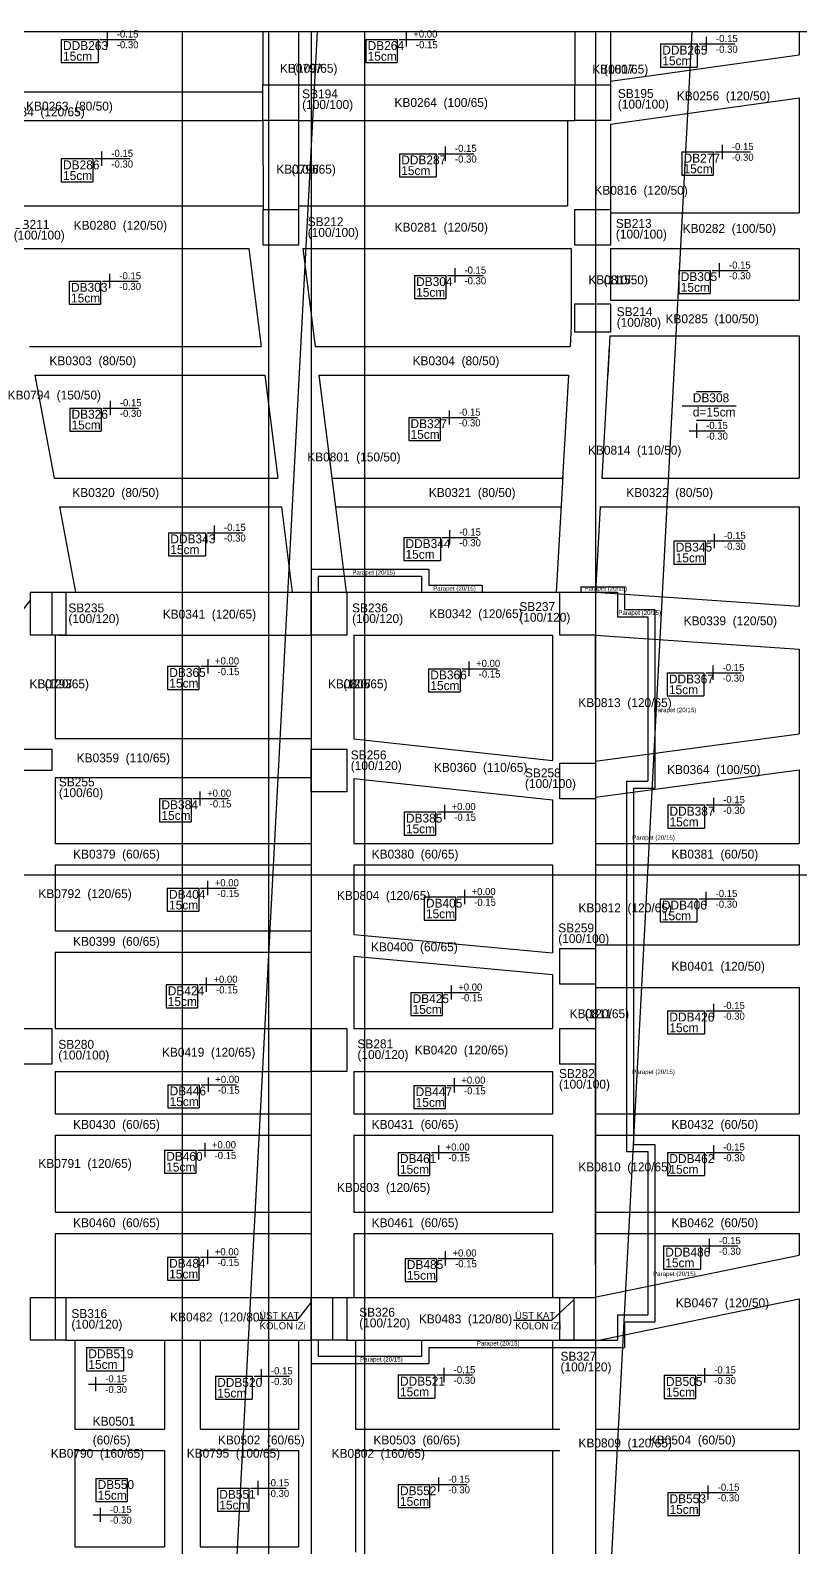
# Model space of a CAD drawing. Header units: millimetres. Extents: x -625658 to -607650, y -74589 to -67396.
# Drawn here: x -612743 to -610581, y -71816 to -67555 of the extents above; entities that cross this region are included whole.
import ezdxf

# ---------------------------------------------------------------- set-up
doc = ezdxf.new("R2010")
doc.units = ezdxf.units.MM
for name, color, linetype in [('KM Aks', 7, 'Continuous'), ('KM Döşeme Markası', 7, 'Continuous'), ('KM Kesik', 7, 'Continuous'), ('KM Kesit Simge', 7, 'Continuous'), ('KM Kiriş', 7, 'Continuous'), ('KM Kiriş Markası', 7, 'Continuous'), ('KM Kolon', 7, 'Continuous'), ('KM Kolon Markası', 7, 'Continuous'), ('LGP-SLAB2', 7, 'Continuous'), ('REBAR_DET2', 7, 'Continuous'), ('REBAR_DET3', 7, 'Continuous'), ('VM Kolon İzi', 7, 'Continuous'), ('VM Parapet', 7, 'Continuous'), ('VM Parapet Marka', 7, 'Continuous')]:
    doc.layers.add(name, color=color, linetype=linetype)

msp = doc.modelspace()

# ---------------------------------------------------------------- linework, layer by layer
at = {"layer": 'KM Aks'}
for p, q in [((-612316.3, -67558.4), (-612316.3, -73463.3)), ((-611937.5, -67558.4), (-612248.9, -73463.3)), ((-612074.8, -67558.4), (-612074.8, -73463.3)), ((-611954.8, -67558.4), (-611954.8, -73463.3)), ((-611804.5, -67558.4), (-611804.5, -73463.3)), ((-610886, -67558.4), (-611197.5, -73463.3)), ((-611156.8, -67558.4), (-611156.8, -73463.3))]:
    msp.add_line(p, q, dxfattribs=at)
at = {"layer": 'KM Kesik'}
msp.add_line((-625657.9, -67558.4), (-607650.4, -67558.4), dxfattribs=at)
at = {"layer": 'KM Kesit Simge'}
msp.add_line((-625446, -69926.2), (-608991.1, -69926.2), dxfattribs=at)
at = {"layer": 'KM Kiriş'}
for p, q in [((-612090, -67558.4), (-612090, -67708.2)), ((-611990, -67558.4), (-611990, -67708.2)), ((-611214.9, -67558.4), (-611214.8, -67708.2)), ((-611114.8, -67558.4), (-611114.8, -67708.2)), ((-610584.8, -67558.4), (-610584.8, -67624)), ((-611114.8, -67697.7), (-610584.8, -67624)), ((-612804.8, -67728.2), (-612090, -67728.2)), ((-611990, -67708.2), (-611214.8, -67708.2)), ((-611114.8, -67818.8), (-610584.8, -67745.2)), ((-610584.8, -67745.2), (-610584.8, -68068.2)), ((-612804.8, -67808.2), (-612090, -67808.2)), ((-612090, -67808.2), (-612089.8, -68058.3)), ((-611990, -67808.2), (-611214.8, -67808.2)), ((-611990, -67808.2), (-611989.8, -68058.3)), ((-611234.8, -67808.2), (-611234.8, -68048.2)), ((-611114.8, -67818.8), (-611114.8, -68058.3)), ((-612804.8, -68048.2), (-612090, -68048.2)), ((-611990, -68048.2), (-611234.8, -68048.2)), ((-611114.8, -68068.2), (-610584.8, -68068.2)), ((-612804.8, -68168.2), (-612129.3, -68168.2)), ((-612129.3, -68168.2), (-612094.7, -68443.2)), ((-611978.1, -68168.2), (-611224.8, -68168.2)), ((-611978.1, -68168.2), (-611943.5, -68443.2)), ((-611224.8, -68168.2), (-611224.8, -68385.1)), ((-611114.8, -68168.2), (-610584.8, -68168.2)), ((-611114.8, -68168.2), (-611114.8, -68313.2)), ((-610584.8, -68168.2), (-610584.8, -68313.2)), ((-611114.8, -68313.2), (-610584.8, -68313.2)), ((-611224.8, -68385.1), (-611228.1, -68443.2)), ((-611116.2, -68413.2), (-611122.4, -68523.2)), ((-611116.2, -68413.2), (-610584.8, -68413.2)), ((-610584.8, -68413.2), (-610584.8, -68813.2)), ((-612745.3, -68443.2), (-612094.7, -68443.2)), ((-611943.5, -68443.2), (-611228.1, -68443.2)), ((-611117.9, -68443.2), (-611138.8, -68813.2)), ((-612730.4, -68523.2), (-612084.6, -68523.2)), ((-612730.4, -68523.2), (-612676.3, -68813.2)), ((-612084.6, -68523.2), (-612048, -68813.2)), ((-611933.4, -68523.2), (-611232.6, -68523.2)), ((-611933.4, -68523.2), (-611886.8, -68893.2)), ((-611232.6, -68523.2), (-611248.9, -68813.2)), ((-612676.3, -68813.2), (-612048, -68813.2)), ((-611896.9, -68813.2), (-611248.9, -68813.2)), ((-611248.6, -68807.1), (-611267, -69133.3)), ((-611138.8, -68813.2), (-610584.8, -68813.2)), ((-612661.3, -68893.2), (-612038, -68893.2)), ((-612661.3, -68893.2), (-612616.5, -69133.3)), ((-612038, -68893.2), (-612007.7, -69133.3)), ((-611886.8, -68893.2), (-611253.5, -68893.2)), ((-611886.8, -68893.2), (-611856.6, -69133.3)), ((-611143.3, -68893.2), (-611156.8, -69133.3)), ((-611143.3, -68893.2), (-610584.8, -68893.2)), ((-610584.8, -68893.2), (-610584.8, -69172.4)), ((-612662.8, -69133.3), (-611954.9, -69133.3)), ((-611854.9, -69133.3), (-611256.8, -69133.3)), ((-611156.8, -69133.3), (-610584.8, -69172.4)), ((-612672.8, -69253.3), (-612672.8, -69543.3)), ((-612662.8, -69253.3), (-611954.9, -69253.3)), ((-611954.9, -69253.3), (-611954.8, -69543.3)), ((-611834.8, -69253.3), (-611277.4, -69253.3)), ((-611834.8, -69253.3), (-611834.8, -69545.1)), ((-611277.4, -69253.3), (-611277.4, -69605.7)), ((-611157.4, -69253.3), (-611156.8, -69613.3)), ((-611156.8, -69253.6), (-610584.8, -69292.7)), ((-610584.8, -69292.7), (-610584.8, -69530.8)), ((-612672.8, -69543.3), (-611954.8, -69543.3)), ((-611834.8, -69545.1), (-611277.4, -69605.7)), ((-611157.4, -69607.5), (-610584.8, -69530.8)), ((-612672.8, -69653.3), (-611954.8, -69653.3)), ((-612672.8, -69653.3), (-612672.8, -69838.3)), ((-611954.8, -69653.3), (-611954.8, -69838.3)), ((-611156.8, -69708.3), (-610584.8, -69631.7)), ((-610584.8, -69631.7), (-610584.8, -69838.3)), ((-611834.8, -69655.8), (-611276.8, -69716.4)), ((-611834.8, -69655.8), (-611834.8, -69838.3)), ((-611276.8, -69716.4), (-611276.8, -69838.3)), ((-611156.8, -69713.3), (-611156.8, -69898.3)), ((-612672.8, -69838.3), (-611954.8, -69838.3)), ((-611834.8, -69838.3), (-611276.8, -69838.3)), ((-611156.8, -69838.3), (-610584.8, -69838.3)), ((-611156.8, -69838.3), (-611156.8, -70133.3)), ((-612672.8, -69898.3), (-611954.8, -69898.3)), ((-612672.8, -69898.3), (-612672.8, -70083.3)), ((-611954.8, -69898.3), (-611954.8, -70083.3)), ((-611834.8, -69898.3), (-611276.8, -69898.3)), ((-611834.8, -69898.3), (-611834.8, -70094.2)), ((-611276.8, -69898.3), (-611276.8, -70145.8)), ((-611156.8, -69898.3), (-610584.8, -69898.3)), ((-610584.8, -69898.3), (-610584.8, -70123.3)), ((-612672.8, -70083.3), (-611954.8, -70083.3)), ((-611834.8, -70094.2), (-611276.8, -70145.8)), ((-612672.8, -70143.3), (-611954.8, -70143.3)), ((-612672.8, -70143.3), (-612672.8, -70358.3)), ((-611954.8, -70143.3), (-611954.9, -70358.3)), ((-611834.8, -70154.5), (-611276.8, -70206)), ((-611834.8, -70154.5), (-611834.8, -70358.3)), ((-611156.8, -70123.3), (-610584.8, -70123.3)), ((-611276.8, -70206), (-611276.8, -70358.3)), ((-611156.8, -70233.3), (-611156.8, -70358.3)), ((-611156.8, -70243.3), (-610584.8, -70243.3)), ((-610584.8, -70243.3), (-610584.8, -70597.3)), ((-612672.8, -70358.3), (-611954.9, -70358.3)), ((-611834.8, -70358.3), (-611276.8, -70358.3)), ((-611157.4, -70458.3), (-611157.4, -70657.3)), ((-612672.8, -70478.3), (-611954.8, -70478.3)), ((-612672.8, -70478.3), (-612672.8, -70597.3)), ((-611954.8, -70478.3), (-611954.8, -70597.3)), ((-611834.8, -70478.3), (-611277.4, -70478.3)), ((-611834.8, -70478.3), (-611834.8, -70597.3)), ((-611277.4, -70478.3), (-611277.4, -70597.3)), ((-612672.8, -70597.3), (-611954.8, -70597.3)), ((-611834.8, -70597.3), (-611277.4, -70597.3)), ((-611157.4, -70597.3), (-610584.8, -70597.3)), ((-611157.4, -70597.3), (-611157.4, -70933.3)), ((-612672.8, -70657.3), (-611954.8, -70657.3)), ((-612672.8, -70657.3), (-612672.8, -70873.3)), ((-611954.8, -70657.3), (-611954.8, -70873.3)), ((-611834.8, -70657.3), (-611277.4, -70657.3)), ((-611834.8, -70657.3), (-611834.8, -70873.3)), ((-611277.4, -70657.3), (-611277.4, -70873.3)), ((-611157.4, -70657.3), (-610584.8, -70657.3)), ((-610584.8, -70657.3), (-610584.8, -70873.3)), ((-612672.8, -70873.3), (-611954.8, -70873.3)), ((-611834.8, -70873.3), (-611277.4, -70873.3)), ((-611157.4, -70873.3), (-610584.8, -70873.3)), ((-612672.8, -70933.3), (-611954.8, -70933.3)), ((-612672.8, -70933.3), (-612672.8, -71113.3)), ((-611954.8, -70933.3), (-611954.9, -71113.4)), ((-611834.8, -70933.3), (-611277.4, -70933.3)), ((-611834.8, -70933.3), (-611834.8, -71113.3)), ((-611277.4, -70933.3), (-611277.4, -71113.3)), ((-611157.4, -70933.3), (-610584.8, -70933.3)), ((-611157.4, -70933.3), (-611156.7, -71113.4)), ((-610584.8, -70933.3), (-610584.8, -70994.1)), ((-611163.4, -71113.4), (-610584.8, -70994.1)), ((-612642.9, -71113.3), (-612266.3, -71113.3)), ((-612366.3, -71113.3), (-611954.9, -71113.3)), ((-611854.9, -71113.3), (-611256.7, -71113.3)), ((-611156.8, -71234.5), (-610584.8, -71116.6)), ((-610584.8, -71116.6), (-610584.8, -71483.3)), ((-612642.9, -71233.3), (-612266.3, -71233.3)), ((-612617.8, -71233.3), (-612617.8, -71483.3)), ((-612366.3, -71233.3), (-611954.9, -71233.3)), ((-612366.3, -71233.3), (-612366.3, -71483.3)), ((-612266.3, -71233.3), (-612266.3, -71483.3)), ((-611989.8, -71233.3), (-611989.8, -71483.3)), ((-611854.9, -71233.3), (-611256.7, -71233.3)), ((-611829.8, -71233.3), (-611829.8, -71483.3)), ((-611276.8, -71233.3), (-611276.8, -71483.3)), ((-611156.8, -71233.4), (-611156.8, -71543.3)), ((-612617.8, -71483.3), (-612366.3, -71483.3)), ((-612266.3, -71483.3), (-611989.8, -71483.3)), ((-611829.8, -71483.3), (-611256.8, -71483.3)), ((-611156.8, -71483.3), (-610584.8, -71483.3)), ((-612617.8, -71543.3), (-612366.3, -71543.3)), ((-612617.8, -71543.3), (-612617.8, -71813.3)), ((-612366.3, -71543.3), (-612366.3, -71813.3)), ((-612266.3, -71543.3), (-611989.8, -71543.3)), ((-612266.3, -71543.3), (-612266.3, -71813.3)), ((-611989.8, -71543.3), (-611989.8, -71813.3)), ((-611829.8, -71543.3), (-611256.8, -71543.3)), ((-611829.8, -71543.3), (-611829.8, -71827.9)), ((-611276.8, -71543.3), (-611276.8, -71893.6)), ((-611156.8, -71543.3), (-610584.8, -71543.3)), ((-611156.8, -71543.3), (-611156.8, -71883.3)), ((-610584.8, -71543.3), (-610584.8, -71873.3)), ((-612617.8, -71813.3), (-612366.3, -71813.3)), ((-612266.3, -71813.3), (-611989.8, -71813.3))]:
    msp.add_line(p, q, dxfattribs=at)
at = {"layer": 'KM Kolon'}
for points in [[(-612090, -67708.2), (-611990, -67708.2), (-611990, -67808.2), (-612090, -67808.2)], [(-611214.8, -67708.2), (-611114.8, -67708.2), (-611114.8, -67808.2), (-611214.8, -67808.2)], [(-612089.8, -68058.2), (-611989.8, -68058.2), (-611989.8, -68158.2), (-612089.8, -68158.2)], [(-611214.8, -68058.2), (-611114.8, -68058.2), (-611114.8, -68158.2), (-611214.8, -68158.2)], [(-611214.8, -68323.2), (-611114.8, -68323.2), (-611114.8, -68403.2), (-611214.8, -68403.2)], [(-612742.8, -69133.3), (-612642.8, -69133.3), (-612642.8, -69253.3), (-612742.8, -69253.3)], [(-612742.8, -69133.3), (-612682.8, -69133.3), (-612682.8, -69253.3), (-612742.8, -69253.3)], [(-611954.8, -69133.3), (-611854.8, -69133.3), (-611854.8, -69253.3), (-611954.8, -69253.3)], [(-611256.8, -69133.3), (-611156.8, -69133.3), (-611156.8, -69253.3), (-611256.8, -69253.3)], [(-612782.8, -69573.3), (-612682.8, -69573.3), (-612682.8, -69633.3), (-612782.8, -69633.3)], [(-611954.8, -69573.3), (-611854.8, -69573.3), (-611854.8, -69693.3), (-611954.8, -69693.3)], [(-611256.8, -69613.3), (-611156.8, -69613.3), (-611156.8, -69713.3), (-611256.8, -69713.3)], [(-611256.8, -70133.3), (-611156.8, -70133.3), (-611156.8, -70233.3), (-611256.8, -70233.3)], [(-612782.8, -70358.3), (-612682.8, -70358.3), (-612682.8, -70458.3), (-612782.8, -70458.3)], [(-611954.8, -70358.3), (-611854.8, -70358.3), (-611854.8, -70478.3), (-611954.8, -70478.3)], [(-611256.8, -70358.3), (-611156.8, -70358.3), (-611156.8, -70458.3), (-611256.8, -70458.3)], [(-612742.8, -71113.3), (-612642.8, -71113.3), (-612642.8, -71233.3), (-612742.8, -71233.3)], [(-612742.8, -71113.3), (-612672.8, -71113.3), (-612672.8, -71233.3), (-612742.8, -71233.3)], [(-611954.8, -71113.3), (-611854.8, -71113.3), (-611854.8, -71233.3), (-611954.8, -71233.3)], [(-611954.8, -71113.3), (-611894.8, -71113.3), (-611894.8, -71233.3), (-611954.8, -71233.3)], [(-611256.8, -71113.3), (-611156.8, -71113.3), (-611156.8, -71233.3), (-611256.8, -71233.3)], [(-611216.8, -71113.3), (-611156.8, -71113.3), (-611156.8, -71233.3), (-611216.8, -71233.3)]]:
    msp.add_lwpolyline(points, close=True, dxfattribs=at)
at = {"layer": 'LGP-SLAB2'}
for p, q in [((-612656.1, -67580.7), (-612552.7, -67580.7)), ((-612656.1, -67580.7), (-612656.1, -67645.7)), ((-612552.7, -67580.7), (-612552.7, -67645.7)), ((-611801.2, -67580.7), (-611713, -67580.7)), ((-611801.2, -67580.7), (-611801.2, -67645.7)), ((-611713, -67580.7), (-611713, -67645.7)), ((-610974.1, -67593.4), (-610870.8, -67593.4)), ((-610974.1, -67593.4), (-610974.1, -67658.4)), ((-610870.8, -67593.4), (-610870.8, -67658.4)), ((-612656.1, -67645.7), (-612552.7, -67645.7)), ((-611801.2, -67645.7), (-611713, -67645.7)), ((-610974.1, -67658.4), (-610870.8, -67658.4)), ((-611706.9, -67901.8), (-611603.5, -67901.8)), ((-611706.9, -67901.8), (-611706.9, -67966.8)), ((-611603.5, -67901.8), (-611603.5, -67966.8)), ((-610914.4, -67896.7), (-610826.2, -67896.7)), ((-610914.4, -67896.7), (-610914.4, -67961.7)), ((-610826.2, -67896.7), (-610826.2, -67961.7)), ((-612656.1, -67915.7), (-612567.9, -67915.7)), ((-612656.1, -67915.7), (-612656.1, -67980.7)), ((-612567.9, -67915.7), (-612567.9, -67980.7)), ((-612656.1, -67980.7), (-612567.9, -67980.7)), ((-611706.9, -67966.8), (-611603.5, -67966.8)), ((-610914.4, -67961.7), (-610826.2, -67961.7)), ((-611665, -68243.5), (-611576.8, -68243.5)), ((-611665, -68243.5), (-611665, -68308.5)), ((-611576.8, -68243.5), (-611576.8, -68308.5)), ((-610922.3, -68229.5), (-610834.3, -68229.5)), ((-610922.3, -68229.5), (-610922.3, -68294.5)), ((-610834.3, -68229.5), (-610834.3, -68294.5)), ((-612633.7, -68259.5), (-612545.5, -68259.5)), ((-612633.7, -68259.5), (-612633.7, -68324.5)), ((-612545.5, -68259.5), (-612545.5, -68324.5)), ((-612633.7, -68324.5), (-612545.5, -68324.5)), ((-611665, -68308.5), (-611576.8, -68308.5)), ((-610922.3, -68294.5), (-610834.3, -68294.5)), ((-610873.4, -68569.7), (-610802, -68569.7)), ((-612632.3, -68615.9), (-612544, -68615.9)), ((-612632.3, -68615.9), (-612632.3, -68680.9)), ((-612544, -68615.9), (-612544, -68680.9)), ((-610913.4, -68609.7), (-610762, -68609.7)), ((-611680.8, -68642.4), (-611592.6, -68642.4)), ((-611680.8, -68642.4), (-611680.8, -68707.4)), ((-611592.6, -68642.4), (-611592.6, -68707.4)), ((-610873.4, -68649.7), (-610802, -68649.7)), ((-610873.4, -68659.7), (-610873.4, -68699.7)), ((-612632.3, -68680.9), (-612544, -68680.9)), ((-611680.8, -68707.4), (-611592.6, -68707.4)), ((-610893.4, -68679.7), (-610793.4, -68679.7)), ((-612354.9, -68965.9), (-612251.6, -68965.9)), ((-612354.9, -68965.9), (-612354.9, -69030.9)), ((-612251.6, -68965.9), (-612251.6, -69030.9)), ((-611694.9, -68979.1), (-611591.6, -68979.1)), ((-611694.9, -68979.1), (-611694.9, -69044.1)), ((-611591.6, -68979.1), (-611591.6, -69044.1)), ((-610936.4, -68988.9), (-610848.4, -68988.9)), ((-610936.4, -68988.9), (-610936.4, -69053.9)), ((-610848.4, -68988.9), (-610848.4, -69053.9)), ((-612354.9, -69030.9), (-612251.6, -69030.9)), ((-611694.9, -69044.1), (-611591.6, -69044.1)), ((-610936.4, -69053.9), (-610848.4, -69053.9)), ((-612357.8, -69340.9), (-612269.6, -69340.9)), ((-612357.8, -69340.9), (-612357.8, -69405.9)), ((-612269.6, -69340.9), (-612269.6, -69405.9)), ((-611625.1, -69347.7), (-611536.8, -69347.7)), ((-611625.1, -69347.7), (-611625.1, -69412.7)), ((-611536.8, -69347.7), (-611536.8, -69412.7)), ((-610955.5, -69359.2), (-610852.1, -69359.2)), ((-610955.5, -69359.2), (-610955.5, -69424.2)), ((-610852.1, -69359.2), (-610852.1, -69424.2)), ((-612357.8, -69405.9), (-612269.6, -69405.9)), ((-611625.1, -69412.7), (-611536.8, -69412.7)), ((-610955.5, -69424.2), (-610852.1, -69424.2)), ((-612379.9, -69712.3), (-612291.8, -69712.3)), ((-612379.9, -69712.3), (-612379.9, -69777.3)), ((-612291.8, -69712.3), (-612291.8, -69777.3)), ((-610953.8, -69730.4), (-610850.5, -69730.4)), ((-610953.8, -69730.4), (-610953.8, -69795.4)), ((-610850.5, -69730.4), (-610850.5, -69795.4)), ((-612379.9, -69777.3), (-612291.8, -69777.3)), ((-611693.6, -69749.8), (-611605.5, -69749.8)), ((-611693.6, -69749.8), (-611693.6, -69814.8)), ((-611605.5, -69749.8), (-611605.5, -69814.8)), ((-611693.6, -69814.8), (-611605.5, -69814.8)), ((-610953.8, -69795.4), (-610850.5, -69795.4)), ((-612358.6, -69963.8), (-612270.4, -69963.8)), ((-612358.6, -69963.8), (-612358.6, -70028.8)), ((-612270.4, -69963.8), (-612270.4, -70028.8)), ((-611637.5, -69988.5), (-611549.5, -69988.5)), ((-611637.5, -69988.5), (-611637.5, -70053.5)), ((-611549.5, -69988.5), (-611549.5, -70053.5)), ((-610975.2, -69993.9), (-610871.8, -69993.9)), ((-610975.2, -69993.9), (-610975.2, -70058.9)), ((-610871.8, -69993.9), (-610871.8, -70058.9)), ((-612358.6, -70028.8), (-612270.4, -70028.8)), ((-611637.5, -70053.5), (-611549.5, -70053.5)), ((-610975.2, -70058.9), (-610871.8, -70058.9)), ((-612362.1, -70234.6), (-612274, -70234.6)), ((-612362.1, -70234.6), (-612362.1, -70299.6)), ((-612274, -70234.6), (-612274, -70299.6)), ((-611675, -70256.7), (-611587, -70256.7)), ((-611675, -70256.7), (-611675, -70321.7)), ((-611587, -70256.7), (-611587, -70321.7)), ((-612362.1, -70299.6), (-612274, -70299.6)), ((-611675, -70321.7), (-611587, -70321.7)), ((-610954.2, -70308.3), (-610850.8, -70308.3)), ((-610954.2, -70308.3), (-610954.2, -70373.3)), ((-610850.8, -70308.3), (-610850.8, -70373.3)), ((-610954.2, -70373.3), (-610850.8, -70373.3)), ((-612357, -70515.8), (-612268.8, -70515.8)), ((-612357, -70515.8), (-612357, -70580.8)), ((-612268.8, -70515.8), (-612268.8, -70580.8)), ((-611666.3, -70517.9), (-611578.2, -70517.9)), ((-611666.3, -70517.9), (-611666.3, -70582.9)), ((-611578.2, -70517.9), (-611578.2, -70582.9)), ((-612357, -70580.8), (-612268.8, -70580.8)), ((-611666.3, -70582.9), (-611578.2, -70582.9)), ((-612366.5, -70699.4), (-612278.3, -70699.4)), ((-612366.5, -70699.4), (-612366.5, -70764.4)), ((-612278.3, -70699.4), (-612278.3, -70764.4)), ((-611710.5, -70705.8), (-611622.3, -70705.8)), ((-611710.5, -70705.8), (-611710.5, -70770.8)), ((-611622.3, -70705.8), (-611622.3, -70770.8)), ((-610954.2, -70705.8), (-610850.8, -70705.8)), ((-610954.2, -70705.8), (-610954.2, -70770.8)), ((-610850.8, -70705.8), (-610850.8, -70770.8)), ((-612366.5, -70764.4), (-612278.3, -70764.4)), ((-611710.5, -70770.8), (-611622.3, -70770.8)), ((-610954.2, -70770.8), (-610850.8, -70770.8)), ((-610965.6, -70968.4), (-610862.2, -70968.4)), ((-610965.6, -70968.4), (-610965.6, -71033.4)), ((-610862.2, -70968.4), (-610862.2, -71033.4)), ((-612358.3, -70999.8), (-612270.2, -70999.8)), ((-612358.3, -70999.8), (-612358.3, -71064.8)), ((-612270.2, -70999.8), (-612270.2, -71064.8)), ((-611691.1, -71003.4), (-611603.1, -71003.4)), ((-611691.1, -71003.4), (-611691.1, -71068.4)), ((-611603.1, -71003.4), (-611603.1, -71068.4)), ((-610965.6, -71033.4), (-610862.2, -71033.4)), ((-612358.3, -71064.8), (-612270.2, -71064.8)), ((-611691.1, -71068.4), (-611603.1, -71068.4)), ((-612585, -71253.8), (-612481.8, -71253.8)), ((-612585, -71253.8), (-612585, -71318.8)), ((-612481.8, -71253.8), (-612481.8, -71318.8)), ((-612585, -71318.8), (-612481.8, -71318.8)), ((-612223.4, -71334.1), (-612120.1, -71334.1)), ((-612223.4, -71334.1), (-612223.4, -71399.1)), ((-612120.1, -71334.1), (-612120.1, -71399.1)), ((-611710.3, -71330.8), (-611607.1, -71330.8)), ((-611710.3, -71330.8), (-611710.3, -71395.8)), ((-611607.1, -71330.8), (-611607.1, -71395.8)), ((-610963.7, -71331.5), (-610875.8, -71331.5)), ((-610963.7, -71331.5), (-610963.7, -71396.5)), ((-610875.8, -71331.5), (-610875.8, -71396.5)), ((-612223.4, -71399.1), (-612120.1, -71399.1)), ((-611710.3, -71395.8), (-611607.1, -71395.8)), ((-610963.7, -71396.5), (-610875.8, -71396.5)), ((-612559, -71621), (-612471.1, -71621)), ((-612559, -71621), (-612559, -71686)), ((-612471.1, -71621), (-612471.1, -71686)), ((-612217.5, -71648.4), (-612129.7, -71648.4)), ((-612217.5, -71648.4), (-612217.5, -71713.4)), ((-612129.7, -71648.4), (-612129.7, -71713.4)), ((-611710.3, -71638.3), (-611622.4, -71638.3)), ((-611710.3, -71638.3), (-611710.3, -71703.3)), ((-611622.4, -71638.3), (-611622.4, -71703.3)), ((-612559, -71686), (-612471.1, -71686)), ((-610953.8, -71660.8), (-610865.9, -71660.8)), ((-610953.8, -71660.8), (-610953.8, -71725.8)), ((-610865.9, -71660.8), (-610865.9, -71725.8)), ((-612217.5, -71713.4), (-612129.7, -71713.4)), ((-611710.3, -71703.3), (-611622.4, -71703.3)), ((-610953.8, -71725.8), (-610865.9, -71725.8))]:
    msp.add_line(p, q, dxfattribs=at)
at = {"layer": 'REBAR_DET2'}
for p, q in [((-612527.7, -67560.7), (-612527.7, -67600.7)), ((-611688, -67560.7), (-611688, -67600.7)), ((-612547.7, -67580.7), (-612447.7, -67580.7)), ((-611708, -67580.7), (-611608, -67580.7)), ((-610865.8, -67593.4), (-610765.8, -67593.4)), ((-610845.8, -67573.4), (-610845.8, -67613.4)), ((-612542.9, -67895.7), (-612542.9, -67935.7)), ((-611598.5, -67901.8), (-611498.5, -67901.8)), ((-611578.5, -67881.8), (-611578.5, -67921.8)), ((-610821.2, -67896.7), (-610721.2, -67896.7)), ((-610801.2, -67876.7), (-610801.2, -67916.7)), ((-612562.9, -67915.7), (-612462.9, -67915.7)), ((-612520.5, -68239.5), (-612520.5, -68279.5)), ((-611571.8, -68243.5), (-611471.8, -68243.5)), ((-611551.8, -68223.5), (-611551.8, -68263.5)), ((-610829.3, -68229.5), (-610729.3, -68229.5)), ((-610809.3, -68209.5), (-610809.3, -68249.5)), ((-612540.5, -68259.5), (-612440.5, -68259.5)), ((-612539, -68615.9), (-612439, -68615.9)), ((-612519, -68595.9), (-612519, -68635.9)), ((-611567.6, -68622.4), (-611567.6, -68662.4)), ((-611587.6, -68642.4), (-611487.6, -68642.4)), ((-612246.6, -68965.9), (-612146.6, -68965.9)), ((-612226.6, -68945.9), (-612226.6, -68985.9)), ((-611566.6, -68959.1), (-611566.6, -68999.1)), ((-610823.4, -68968.9), (-610823.4, -69008.9)), ((-611586.6, -68979.1), (-611486.6, -68979.1)), ((-610843.4, -68988.9), (-610743.4, -68988.9)), ((-612264.6, -69340.9), (-612164.6, -69340.9)), ((-612244.6, -69320.9), (-612244.6, -69360.9)), ((-611531.8, -69347.7), (-611431.8, -69347.7)), ((-611511.8, -69327.7), (-611511.8, -69367.7)), ((-610827.1, -69339.2), (-610827.1, -69379.2)), ((-610847.1, -69359.2), (-610747.1, -69359.2)), ((-612266.8, -69692.3), (-612266.8, -69732.3)), ((-612286.8, -69712.3), (-612186.8, -69712.3)), ((-611580.5, -69729.8), (-611580.5, -69769.8)), ((-610845.5, -69730.4), (-610745.5, -69730.4)), ((-610825.5, -69710.4), (-610825.5, -69750.4)), ((-611600.5, -69749.8), (-611500.5, -69749.8)), ((-612245.4, -69943.8), (-612245.4, -69983.8)), ((-612265.4, -69963.8), (-612165.4, -69963.8)), ((-611544.5, -69988.5), (-611444.5, -69988.5)), ((-611524.5, -69968.5), (-611524.5, -70008.5)), ((-610866.8, -69993.9), (-610766.8, -69993.9)), ((-610846.8, -69973.9), (-610846.8, -70013.9)), ((-612269, -70234.6), (-612169, -70234.6)), ((-612249, -70214.6), (-612249, -70254.6)), ((-611562, -70236.7), (-611562, -70276.7)), ((-611582, -70256.7), (-611482, -70256.7)), ((-610825.8, -70288.3), (-610825.8, -70328.3)), ((-610845.8, -70308.3), (-610745.8, -70308.3)), ((-612243.8, -70495.8), (-612243.8, -70535.8)), ((-611553.2, -70497.9), (-611553.2, -70537.9)), ((-612263.8, -70515.8), (-612163.8, -70515.8)), ((-611573.2, -70517.9), (-611473.2, -70517.9)), ((-612273.3, -70699.4), (-612173.3, -70699.4)), ((-612253.3, -70679.4), (-612253.3, -70719.4)), ((-611617.3, -70705.8), (-611517.3, -70705.8)), ((-611597.3, -70685.8), (-611597.3, -70725.8)), ((-610845.8, -70705.8), (-610745.8, -70705.8)), ((-610825.8, -70685.8), (-610825.8, -70725.8)), ((-610857.2, -70968.4), (-610757.2, -70968.4)), ((-610837.2, -70948.4), (-610837.2, -70988.4)), ((-612265.2, -70999.8), (-612165.2, -70999.8)), ((-612245.2, -70979.8), (-612245.2, -71019.8)), ((-611598.1, -71003.4), (-611498.1, -71003.4)), ((-611578.1, -70983.4), (-611578.1, -71023.4)), ((-612095.1, -71314.1), (-612095.1, -71354.1)), ((-611582.1, -71310.8), (-611582.1, -71350.8)), ((-610850.8, -71311.5), (-610850.8, -71351.5)), ((-612580.1, -71356.6), (-612480.1, -71356.6)), ((-612560.1, -71336.6), (-612560.1, -71376.6)), ((-612115.1, -71334.1), (-612015.1, -71334.1)), ((-611602.1, -71330.8), (-611502.1, -71330.8)), ((-610870.8, -71331.5), (-610770.8, -71331.5)), ((-612124.7, -71648.4), (-612024.7, -71648.4)), ((-612104.7, -71628.4), (-612104.7, -71668.4)), ((-611617.4, -71638.3), (-611517.4, -71638.3)), ((-611597.4, -71618.3), (-611597.4, -71658.3)), ((-610840.9, -71640.8), (-610840.9, -71680.8)), ((-610860.9, -71660.8), (-610760.9, -71660.8)), ((-612567, -71723.4), (-612467, -71723.4)), ((-612546.9, -71703.4), (-612546.9, -71743.4))]:
    msp.add_line(p, q, dxfattribs=at)
at = {"layer": 'VM Kolon İzi'}
for points in [[(-612742.8, -69154.6), (-612783.1, -69206), (-612889.3, -69206)], [(-611954.8, -71126), (-611995.1, -71177.4), (-612101.3, -71177.4)], [(-611216.8, -71118.7), (-611280.5, -71177.4), (-611386.7, -71177.4)]]:
    msp.add_lwpolyline(points, dxfattribs=at)
at = {"layer": 'VM Parapet'}
for p, q in [((-611954.8, -69068.3), (-611954.8, -69133.3)), ((-611954.8, -69068.3), (-611624.8, -69068.3)), ((-611934.8, -69088.3), (-611934.8, -69133.3)), ((-611934.8, -69088.3), (-611644.8, -69088.3)), ((-611644.8, -69088.3), (-611644.8, -69133.3)), ((-611624.8, -69068.3), (-611624.8, -69113.3)), ((-611644.8, -69133.3), (-611474.8, -69133.3)), ((-611624.8, -69113.3), (-611474.8, -69113.3)), ((-611474.8, -69113.3), (-611474.8, -69133.3)), ((-611197.4, -69118.2), (-611197.4, -69133.3)), ((-611197.4, -69118.2), (-611074.8, -69118.2)), ((-611197.4, -69133.3), (-611094.8, -69133.3)), ((-611094.8, -69133.3), (-611094.8, -69202)), ((-611074.8, -69118.2), (-611074.8, -69182)), ((-611074.8, -69182), (-610989.8, -69182)), ((-610989.8, -69182), (-610989.8, -69683.3)), ((-611094.8, -69202), (-611009.8, -69202)), ((-611009.8, -69202), (-611009.8, -69663.3)), ((-611069.8, -69663.2), (-611069.8, -70703.3)), ((-611069.8, -69663.2), (-611009.8, -69663.3)), ((-611049.8, -69683.3), (-610989.8, -69683.3)), ((-611049.8, -69683.3), (-611049.8, -70683.3)), ((-611009.8, -69683.3), (-611009.8, -69683.3)), ((-611069.8, -70703.3), (-611009.8, -70703.3)), ((-611049.8, -70683.3), (-610989.8, -70683.3)), ((-611009.8, -70703.3), (-611009.8, -71161.9)), ((-610989.8, -70683.3), (-610989.8, -71181.9)), ((-611094.8, -71161.9), (-611094.8, -71233.3)), ((-611094.8, -71161.9), (-611009.8, -71161.9)), ((-611074.8, -71181.9), (-610989.8, -71181.9)), ((-611074.8, -71181.9), (-611074.8, -71253.3)), ((-611954.8, -71233.3), (-611954.8, -71298.3)), ((-611934.8, -71233.3), (-611934.8, -71278.3)), ((-611644.8, -71233.3), (-611644.8, -71278.3)), ((-611644.8, -71233.3), (-611094.8, -71233.3)), ((-611624.8, -71253.3), (-611074.8, -71253.3)), ((-611624.8, -71253.3), (-611624.8, -71298.3)), ((-611954.8, -71298.3), (-611624.8, -71298.3)), ((-611934.8, -71278.3), (-611644.8, -71278.3))]:
    msp.add_line(p, q, dxfattribs=at)

# ---------------------------------------------------------------- texts
at = {"layer": 'KM Döşeme Markası'}
for s, height, p in [('DDB263', 25, (-612651.1, -67610.7)), ('DB264', 25, (-611796.2, -67610.7)), ('DDB265', 25, (-610969.1, -67623.4)), ('15cm', 25, (-612651.1, -67640.7)), ('15cm', 25, (-611796.2, -67640.7)), ('15cm', 25, (-610969.1, -67653.4)), ('DDB287', 25, (-611701.9, -67931.8)), ('DB277', 25, (-610909.4, -67926.7)), ('DB286', 25, (-612651.1, -67945.7)), ('15cm', 25, (-611701.9, -67961.8)), ('15cm', 25, (-610909.4, -67956.7)), ('15cm', 25, (-612651.1, -67975.7)), ('DB304', 25, (-611660, -68273.5)), ('DB305', 25, (-610917.3, -68259.5)), ('DB303', 25, (-612628.7, -68289.5)), ('15cm', 25, (-611660, -68303.5)), ('15cm', 25, (-610917.3, -68289.5)), ('15cm', 25, (-612628.7, -68319.5)), ('DB308', 25, (-610883.4, -68599.7)), ('DB326', 25, (-612627.3, -68645.9)), ('d=15cm', 25, (-610883.4, -68639.7)), ('15cm', 25, (-612627.3, -68675.9)), ('DB327', 25, (-611675.8, -68672.4)), (' -0.15', 20, (-610853.4, -68674.7)), ('15cm', 25, (-611675.8, -68702.4)), (' -0.30', 20, (-610853.4, -68704.7)), ('DDB343', 25, (-612349.9, -68995.9)), ('15cm', 25, (-612349.9, -69025.9)), ('15cm', 25, (-611689.9, -69039.1)), ('DDB344', 25, (-611689.9, -69009.1)), ('DB345', 25, (-610931.4, -69018.9)), ('15cm', 25, (-610931.4, -69048.9)), ('DB365', 25, (-612352.8, -69370.9)), ('DB366', 25, (-611620.1, -69377.7)), ('15cm', 25, (-612352.8, -69400.9)), ('15cm', 25, (-611620.1, -69407.7)), ('15cm', 25, (-610950.5, -69419.2)), ('DDB367', 25, (-610950.5, -69389.2)), ('DB384', 25, (-612374.9, -69742.3)), ('DDB387', 25, (-610948.8, -69760.4)), ('15cm', 25, (-612374.9, -69772.3)), ('DB385', 25, (-611688.6, -69779.8)), ('15cm', 25, (-610948.8, -69790.4)), ('15cm', 25, (-611688.6, -69809.8)), ('DB404', 25, (-612353.6, -69993.8)), ('DB405', 25, (-611632.5, -70018.5)), ('15cm', 25, (-612353.6, -70023.8)), ('15cm', 25, (-611632.5, -70048.5)), ('15cm', 25, (-610970.2, -70053.9)), ('DDB406', 25, (-610970.2, -70023.9)), ('DB424', 25, (-612357.1, -70264.6)), ('15cm', 25, (-612357.1, -70294.6)), ('15cm', 25, (-611670, -70316.7)), ('DB425', 25, (-611670, -70286.7)), ('DDB426', 25, (-610949.2, -70338.3)), ('15cm', 25, (-610949.2, -70368.3)), ('DB446', 25, (-612352, -70545.8)), ('DB447', 25, (-611661.3, -70547.9)), ('15cm', 25, (-612352, -70575.8)), ('15cm', 25, (-611661.3, -70577.9)), ('DB460', 25, (-612361.5, -70729.4)), ('DB461', 25, (-611705.5, -70735.8)), ('DDB462', 25, (-610949.2, -70735.8)), ('15cm', 25, (-612361.5, -70759.4)), ('15cm', 25, (-611705.5, -70765.8)), ('15cm', 25, (-610949.2, -70765.8)), ('DDB486', 25, (-610960.6, -70998.4)), ('DB484', 25, (-612353.3, -71029.8)), ('DB485', 25, (-611686.1, -71033.4)), ('15cm', 25, (-610960.6, -71028.4)), ('15cm', 25, (-612353.3, -71059.8)), ('15cm', 25, (-611686.1, -71063.4)), ('DDB519', 25, (-612580, -71283.8)), ('15cm', 25, (-612580, -71313.8)), ('DDB520', 25, (-612218.4, -71364.1)), ('DDB521', 25, (-611705.3, -71360.8)), ('DB505', 25, (-610958.7, -71361.5)), ('15cm', 25, (-612218.4, -71394.1)), ('15cm', 25, (-611705.3, -71390.8)), ('15cm', 25, (-610958.7, -71391.5)), ('15cm', 25, (-612554, -71681)), ('DB550', 25, (-612554, -71651)), ('DB551', 25, (-612212.5, -71678.4)), ('DB552', 25, (-611705.3, -71668.3)), ('15cm', 25, (-612212.5, -71708.4)), ('15cm', 25, (-611705.3, -71698.3)), ('15cm', 25, (-610948.8, -71720.8)), ('DB553', 25, (-610948.8, -71690.8))]:
    msp.add_text(s, height=height, dxfattribs=at).set_placement(p)
at = {"layer": 'KM Kiriş Markası'}
for s, p in [('KB0797', (-612042.4, -67674.5)), ('(100/65)', (-612005.5, -67674.5)), ('KB0817 ', (-611165.7, -67676.8)), ('(100/65)', (-611133, -67676.8)), ('KB0256  (120/50)', (-610928.3, -67751.9)), ('KB0784  (120/65)', (-612852.3, -67796.7)), ('KB0263  (80/50)', (-612754.8, -67780.7)), ('KB0264  (100/65)', (-611720.7, -67770.7)), ('KB0796', (-612052.5, -67957.9)), ('(100/65)', (-612010, -67957.9)), ('KB0816  (120/50)', (-611159.6, -68017)), ('KB0280  (120/50)', (-612621.1, -68115.3)), ('KB0281  (120/50)', (-611720.5, -68120.7)), ('KB0282  (100/50)', (-610911.9, -68124)), ('KB0815', (-611176.4, -68268.4)), ('(110/50)', (-611133.9, -68268.4)), ('KB0285  (100/50)', (-610960, -68377.9)), ('KB0303  (80/50)', (-612689.2, -68495.7)), ('KB0304  (80/50)', (-611670, -68495.7)), ('KB0794  (150/50)', (-612806.6, -68591.9)), ('KB0801  (150/50)', (-611965.8, -68765.8)), ('KB0814  (110/50)', (-611177.6, -68746.8)), ('KB0320  (80/50)', (-612625, -68865.7)), ('KB0321  (80/50)', (-611624.4, -68865.7)), ('KB0322  (80/50)', (-611070.2, -68865.7)), ('KB0341  (120/65)', (-612371.2, -69207.1)), ('KB0342  (120/65)', (-611623.2, -69205.8)), ('KB0339  (120/50)', (-610909.1, -69225.7)), ('KB0793', (-612745.3, -69402.8)), ('(120/65)', (-612702.8, -69402.8)), ('KB0805', (-611907.3, -69402.8)), ('(120/65)', (-611864.8, -69402.8)), ('KB0813  (120/65)', (-611204.8, -69455.6)), ('KB0359  (110/65)', (-612612.8, -69610.8)), ('KB0360  (110/65)', (-611610, -69637.4)), ('KB0364  (100/50)', (-610955.5, -69643.5)), ('KB0379  (60/65)', (-612622.8, -69880.8)), ('KB0380  (60/65)', (-611784.8, -69880.8)), ('KB0381  (60/50)', (-610943.3, -69880.8)), ('KB0792  (120/65)', (-612720.3, -69991.9)), ('KB0804  (120/65)', (-611882.3, -69996.9)), ('KB0812  (120/65)', (-611204.3, -70031.7)), ('KB0399  (60/65)', (-612622.8, -70125.8)), ('KB0400  (60/65)', (-611786.7, -70141.3)), ('KB0401  (120/50)', (-610943.2, -70195.8)), ('KB0811', (-611229.3, -70329)), ('(120/65)', (-611186.8, -70329)), ('KB0419  (120/65)', (-612373.4, -70437.2)), ('KB0420  (120/65)', (-611663.7, -70430.8)), ('KB0430  (60/65)', (-612622.8, -70639.8)), ('KB0431  (60/65)', (-611784.8, -70639.8)), ('KB0432  (60/50)', (-610943.3, -70639.8)), ('KB0791  (120/65)', (-612720.3, -70749.3)), ('KB0810  (120/65)', (-611204.8, -70759.2)), ('KB0803  (120/65)', (-611882.3, -70816.7)), ('KB0460  (60/65)', (-612622.8, -70915.8)), ('KB0461  (60/65)', (-611784.8, -70915.8)), ('KB0462  (60/50)', (-610943.3, -70915.8)), ('KB0467  (120/50)', (-610931.3, -71140.6)), ('KB0482  (120/80)', (-612350.5, -71180.6)), ('KB0483  (120/80)', (-611652.3, -71185.8)), ('KB0501', (-612567.8, -71473.3)), ('(60/65)', (-612567.8, -71525.8)), ('KB0502  (60/65)', (-612216.3, -71525.8)), ('KB0503  (60/65)', (-611779.8, -71525.8)), ('KB0809  (120/65)', (-611204.3, -71534.3)), ('KB0504  (60/50)', (-611006.8, -71525.8)), ('KB0790  (160/65)', (-612685.3, -71563.3)), ('KB0795  (100/65)', (-612303.8, -71563)), ('KB0802  (160/65)', (-611897.3, -71563.4))]:
    msp.add_text(s, height=25, dxfattribs=at).set_placement(p)
at = {"layer": 'KM Kolon Markası'}
for s, p in [('SB194', (-611980, -67746.2)), ('SB195', (-611093.9, -67745.1)), ('(100/100)', (-611980, -67776.2)), ('(100/100)', (-611093.9, -67775.1)), ('SB211', (-612789.6, -68112.8)), ('(100/100)', (-612789.6, -68142.8)), ('SB212', (-611964.3, -68105.2)), ('(100/100)', (-611964.3, -68135.2)), ('SB213', (-611099.4, -68110)), ('(100/100)', (-611099.4, -68140)), ('SB214', (-611097.1, -68357.8)), ('(100/80)', (-611097.1, -68387.8)), ('SB235', (-612636.1, -69189.7)), ('SB236', (-611839.8, -69189.6)), ('SB237', (-611370.3, -69185.9)), ('(100/120)', (-612636.1, -69219.7)), ('(100/120)', (-611839.8, -69219.6)), ('(100/120)', (-611370.3, -69215.9)), ('SB256', (-611843.5, -69602.4)), ('(100/120)', (-611843.5, -69632.4)), ('SB255', (-612662.8, -69678.3)), ('SB258', (-611354.5, -69652.9)), ('(100/60)', (-612662.8, -69708.3)), ('(100/100)', (-611354.5, -69682.9)), ('SB259', (-611261.1, -70088.1)), ('(100/100)', (-611261.1, -70118.1)), ('SB280', (-612664.4, -70415)), ('(100/100)', (-612664.4, -70445)), ('SB281', (-611824.8, -70413.7)), ('(100/120)', (-611824.8, -70443.7)), ('SB282', (-611259.1, -70496.9)), ('(100/100)', (-611259.1, -70526.9)), ('SB326', (-611819.8, -71167.2)), ('SB316', (-612627.7, -71170.8)), ('(100/120)', (-612627.7, -71200.8)), ('(100/120)', (-611819.8, -71197.2)), ('SB327', (-611254.8, -71290.7)), ('(100/120)', (-611254.8, -71320.7))]:
    msp.add_text(s, height=25, dxfattribs=at).set_placement(p)
at = {"layer": 'REBAR_DET3'}
for s, p in [(' -0.15', (-612507.7, -67575.7)), ('+0.00', (-611668, -67575.7)), (' -0.30', (-612507.7, -67605.7)), (' -0.15', (-611668, -67605.7)), (' -0.15', (-610825.8, -67588.4)), (' -0.30', (-610825.8, -67618.4)), (' -0.15', (-612522.9, -67910.7)), (' -0.15', (-611558.5, -67896.8)), (' -0.30', (-611558.5, -67926.8)), (' -0.15', (-610781.2, -67891.7)), (' -0.30', (-610781.2, -67921.7)), (' -0.30', (-612522.9, -67940.7)), (' -0.15', (-610789.3, -68224.5)), (' -0.15', (-612500.5, -68254.5)), (' -0.15', (-611531.8, -68238.5)), (' -0.30', (-611531.8, -68268.5)), (' -0.30', (-610789.3, -68254.5)), (' -0.30', (-612500.5, -68284.5)), (' -0.15', (-612499, -68610.9)), (' -0.30', (-612499, -68640.9)), (' -0.15', (-611547.6, -68637.4)), (' -0.30', (-611547.6, -68667.4)), (' -0.15', (-612206.6, -68960.9)), (' -0.30', (-612206.6, -68990.9)), (' -0.15', (-611546.6, -68974.1)), (' -0.15', (-610803.4, -68983.9)), (' -0.30', (-611546.6, -69004.1)), (' -0.30', (-610803.4, -69013.9)), ('+0.00', (-612224.6, -69335.9)), (' -0.15', (-612224.6, -69365.9)), ('+0.00', (-611491.8, -69342.7)), (' -0.15', (-611491.8, -69372.7)), (' -0.15', (-610807.1, -69354.2)), (' -0.30', (-610807.1, -69384.2)), ('+0.00', (-612246.8, -69707.3)), (' -0.15', (-612246.8, -69737.3)), ('+0.00', (-611560.5, -69744.8)), (' -0.15', (-610805.5, -69725.4)), (' -0.30', (-610805.5, -69755.4)), (' -0.15', (-611560.5, -69774.8)), ('+0.00', (-612225.4, -69958.8)), (' -0.15', (-612225.4, -69988.8)), ('+0.00', (-611504.5, -69983.5)), (' -0.15', (-611504.5, -70013.5)), (' -0.15', (-610826.8, -69988.9)), (' -0.30', (-610826.8, -70018.9)), ('+0.00', (-612229, -70229.6)), (' -0.15', (-612229, -70259.6)), ('+0.00', (-611542, -70251.7)), (' -0.15', (-611542, -70281.7)), (' -0.15', (-610805.8, -70303.3)), (' -0.30', (-610805.8, -70333.3)), ('+0.00', (-612223.8, -70510.8)), ('+0.00', (-611533.2, -70512.9)), (' -0.15', (-612223.8, -70540.8)), (' -0.15', (-611533.2, -70542.9)), ('+0.00', (-612233.3, -70694.4)), (' -0.15', (-612233.3, -70724.4)), ('+0.00', (-611577.3, -70700.8)), (' -0.15', (-611577.3, -70730.8)), (' -0.15', (-610805.8, -70700.8)), (' -0.30', (-610805.8, -70730.8)), ('+0.00', (-612225.2, -70994.8)), (' -0.15', (-610817.2, -70963.4)), (' -0.30', (-610817.2, -70993.4)), (' -0.15', (-612225.2, -71024.8)), ('+0.00', (-611558.1, -70998.4)), (' -0.15', (-611558.1, -71028.4)), (' -0.15', (-612075.1, -71329.1)), (' -0.15', (-611562.1, -71325.8)), (' -0.15', (-610830.8, -71326.5)), (' -0.15', (-612540.1, -71351.6)), (' -0.30', (-612075.1, -71359.1)), (' -0.30', (-611562.1, -71355.8)), (' -0.30', (-610830.8, -71356.5)), (' -0.30', (-612540.1, -71381.6)), (' -0.15', (-611577.4, -71633.3)), (' -0.15', (-612084.7, -71643.4)), (' -0.30', (-612084.7, -71673.4)), (' -0.30', (-611577.4, -71663.3)), (' -0.15', (-610820.9, -71655.8)), (' -0.15', (-612526.9, -71718.4)), (' -0.30', (-610820.9, -71685.8)), (' -0.30', (-612526.9, -71748.4))]:
    msp.add_text(s, height=20, dxfattribs=at).set_placement(p)
at = {"layer": 'VM Kolon İzi'}
for s, p in [('ÜST KAT', (-612100.7, -71174.1)), ('KOLON iZi', (-612099.2, -71202.7)), ('ÜST KAT', (-611382.7, -71174.1)), ('KOLON iZi', (-611382, -71202.7))]:
    msp.add_text(s, height=20, dxfattribs=at).set_placement(p)
at = {"layer": 'VM Parapet Marka'}
for p in [(-611839.1, -69083.8), (-611612.4, -69128.8), (-611187.7, -69128.8), (-611092.4, -69196.6), (-610993.7, -69469.9), (-611053.7, -69828.1), (-611053.7, -70486), (-610995.1, -71053.2), (-611489.7, -71248.1), (-611817.5, -71293.1)]:
    msp.add_text('Parapet (20/15)', height=12.5, dxfattribs=at).set_placement(p)

doc.saveas('drawing.dxf')
